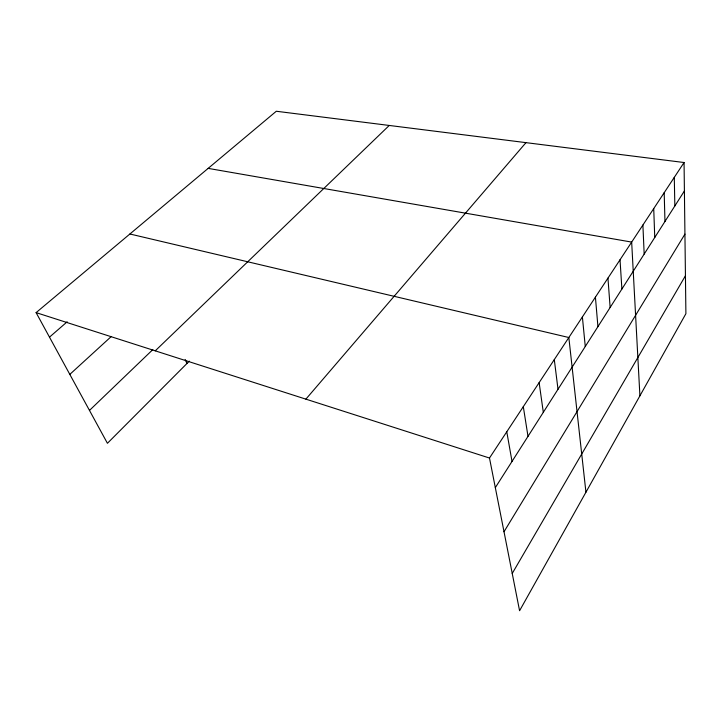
<?xml version="1.0" encoding="UTF-8"?>
<svg xmlns="http://www.w3.org/2000/svg" width="722" height="722" viewBox="0 0 722 722"><rect width="100%" height="100%" fill="white"/><g stroke="black" fill="none" stroke-linecap="round" stroke-linejoin="round"><path stroke-width="1.08" d="M512.232 573.467L685.44 275.75M504.01 531.753L684.934 234.118M495.319 487.63L684.402 190.969M684.059 162.522L685.9 313.682L519.578 610.749L489.489 458.028L684.059 162.522L276.3 111.251L36.1 312.626L107.425 443.29L189.308 361.135M305.884 399.149L525.968 142.649M155.248 350.838L389.248 125.457M89.483 410.412L152.82 349.61M69.817 374.393L111.143 336.632M49.484 337.147L67.173 321.795M208.162 168.379L631.669 242.087L639.909 395.827M129.897 233.991L568.837 337.517L585.939 492.214M36.1 312.626L489.489 458.028M185.157 359.466L186.944 363.509M506.772 431.765L512.015 461.439M523.306 406.657L527.999 436.359M539.135 382.624L543.314 412.325M554.297 359.601L558.007 389.275M582.383 316.94L585.271 346.515M595.415 297.148L597.933 326.642M607.951 278.105L610.135 307.5M620.027 259.767L621.895 289.053M642.896 225.038L644.177 254.081M653.726 208.595L654.755 237.493M664.186 192.711L664.971 221.464M674.285 177.359L674.844 205.969"/></g></svg>
